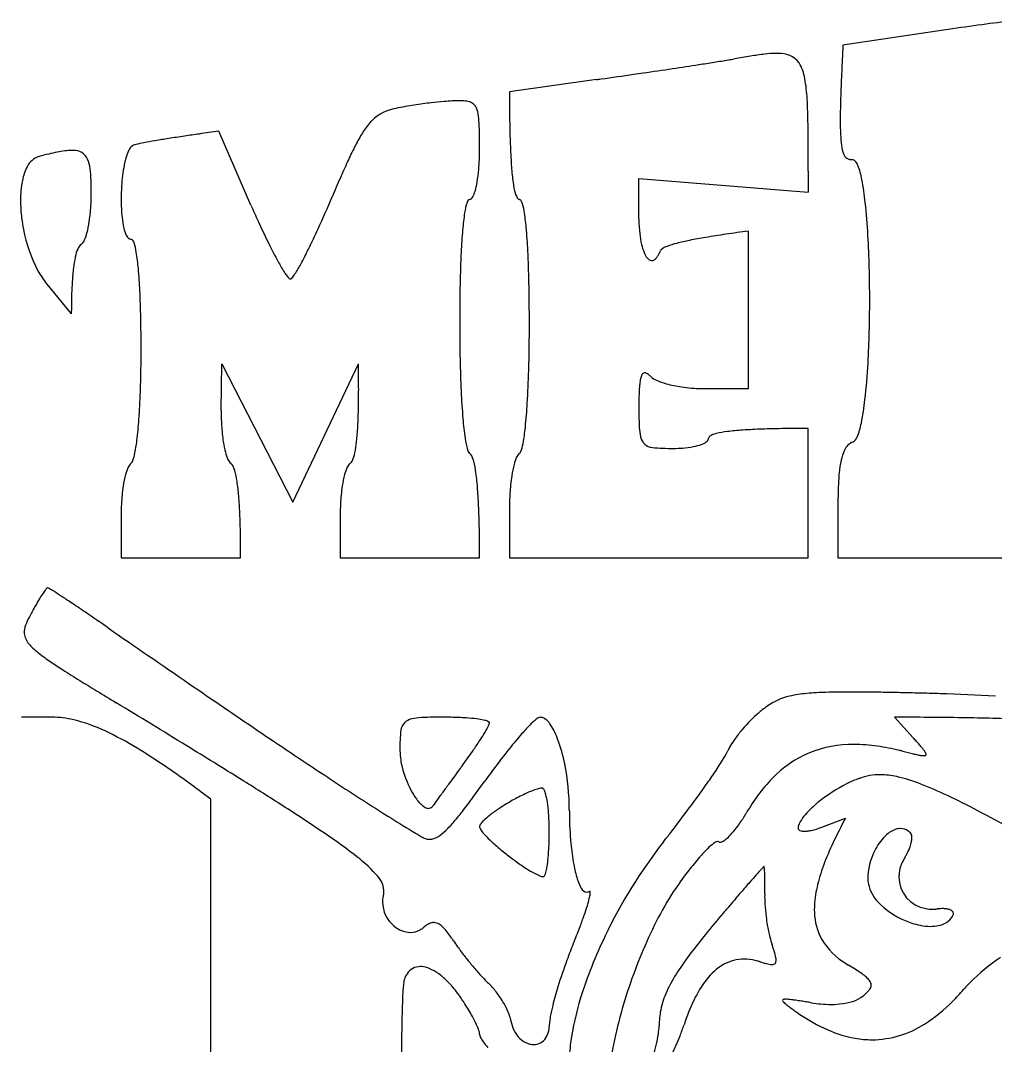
# Model space of a CAD drawing. Extents: x 22 to 127, y -150 to -3.
# Drawn here: x 22.4 to 71.4, y -55 to -3.5 of the extents above; entities that cross this region are included whole.
import ezdxf

# ---------------------------------------------------------------- set-up
doc = ezdxf.new("R2010")
doc.units = 0

msp = doc.modelspace()

# ---------------------------------------------------------------- linework, layer by layer
for p, q in [((69.25, -3.939), (63.75, -4.75)), ((51.375, -6.487), (47, -7.103)), ((41.292849, -7.933816), (41.292, -7.934)), ((34.017, -12.79), (32.399, -9.079)), ((62.002482, -10.07049), (62.002482, -10.070037)), ((62.001181, -11.080297), (62.001241, -11.046946)), ((53.5, -13.474), (53.5, -11.448)), ((53.5, -11.448), (62, -12.138)), ((22.442556, -12.557578), (22.442556, -12.557844)), ((38.095054, -12.374873), (38.095, -12.375)), ((59, -22), (59, -14.095)), ((23.765, -16.75), (24.995, -18.25)), ((32.525, -23.095), (32.549, -20.75)), ((32.549, -20.75), (36.112, -27.694)), ((36.112, -27.694), (39.414, -20.75)), ((56.85, -22), (59, -22)), ((62, -30.5), (62, -24)), ((63.5, -27.734), (63.5, -30.5)), ((27.5, -28.28), (27.5, -30.5)), ((38.5, -28.28), (38.5, -30.5)), ((47, -28.03), (47, -30.5)), ((27.5, -30.5), (33.5, -30.5)), ((38.5, -30.5), (45.5, -30.5)), ((47, -30.5), (62, -30.5)), ((63.5, -30.5), (73, -30.5)), ((24.025, -38.5), (22.5, -38.5)), ((67.284, -39.537), (66.345, -38.5)), ((31.981, -90.75), (32, -42.619)), ((62.689, -44.023), (63.878, -43.571)), ((42.584345, -44.499203), (42.584, -44.499))]:
    msp.add_line(p, q)
for centre, radius, start, end in [((79.49814, -67.795706), 64.663203, 96.265585, 97.59939), ((86.445704, -120.08787), 117.414873, 97.585298, 98.421401), ((282.001461, -16.151773), 218.54908, 177.009504, 177.249839), ((28.355987, 177.054327), 184.941108, 278.758553, 278.995544), ((44.618827, 74.588009), 81.192265, 278.966313, 279.486108), ((24.816455, 192.480476), 200.736246, 279.515196, 279.601753), ((72.154521, -86.408374), 82.141718, 99.14014, 99.710948), ((61.645392, -20.919675), 15.815195, 96.663932, 99.238586), ((60.463143, -10.635919), 5.463756, 90.55588, 96.864455), ((60.410929, -8.37444), 3.20202, 88.679865, 90.014207), ((60.592349, -6.350442), 1.182084, 36.484345, 95.225061), ((59.724129, -6.767129), 2.135616, 8.831623, 31.616553), ((-14.94025, 462.364418), 473.518357, 278.278256, 278.33614), ((-11.466113, 438.767356), 449.666927, 278.334061, 278.523965), ((7.302024, 313.752215), 323.25084, 278.518525, 278.757372), ((201.191755, -12.277327), 137.646548, 177.246784, 177.590914), ((1.590641, 346.84093), 356.818033, 278.020251, 278.056821), ((-8.834525, 420.212165), 430.926204, 278.061995, 278.281846), ((54.014776, -7.861661), 7.947967, 2.899443, 10.309536), ((154.109088, -10.292934), 90.522082, 177.593169, 177.973862), ((140.226333, -7.155517), 93.226348, 179.967723, 180.848386), ((121.915741, -9.169207), 58.309134, 177.958941, 178.641761), ((45.550508, -29.263766), 21.75424, 97.6507, 100.015428), ((45.82606, -31.145605), 23.656024, 96.696209, 97.70535), ((45.288303, -26.410479), 18.890502, 94.771629, 96.750958), ((44.622949, -18.403908), 10.856334, 92.628916, 94.787323), ((45.241218, -33.496168), 25.961175, 92.403572, 92.46423), ((44.741276, -21.27017), 13.724973, 91.698243, 92.458804), ((44.521732, -13.755111), 6.20671, 90.099844, 91.728392), ((44.532332, -10.140762), 2.59244, 84.419379, 90.473319), ((44.785463, -8.176996), 0.616388, 35.09414, 90.095284), ((35.14768, -8.994835), 26.848815, 0.556698, 3.277945), ((41.635731, -10.089633), 2.182866, 99.059944, 134.597803), ((44.054358, -20.792849), 13.152211, 100.014803, 102.120324), ((44.376031, -8.358884), 1.059502, 8.605807, 30.407421), ((41.632494, -8.866314), 3.84916, 2.803391, 9.963272), ((98.935011, -8.628728), 35.32205, 178.634628, 179.567471), ((43.29627, -11.468053), 4.340868, 140.312082, 149.093871), ((42.00238, -10.424324), 2.678744, 135.155609, 139.818006), ((32.382084, -9.401566), 13.114935, 0.54028, 3.162433), ((105.91225, -7.664694), 58.908487, 180.847368, 181.860758), ((-34.454773, -9.9257), 96.457363, 359.914264, 0.707907), ((78.704368, -8.58121), 15.091079, 179.821783, 182.492507), ((88.811887, -8.536743), 25.198524, 179.60286, 179.994378), ((52.433052, -155.958476), 148.238475, 98.150191, 98.437271), ((61.672845, -220.483781), 213.421975, 97.883781, 98.149874), ((47.686663, -14.145602), 9.483241, 148.83823, 153.180868), ((69.41415, -9.008964), 5.791094, 182.261694, 187.787752), ((28.280281, -10.154039), 0.407763, 112.383945, 152.778913), ((28.816177, -12.074631), 2.399341, 103.927903, 106.742424), ((30.119185, -17.460098), 7.940169, 100.712343, 103.699972), ((33.295378, -33.801732), 24.58754, 99.58859, 100.906421), ((38.125032, -62.126699), 53.321291, 98.895328, 99.635894), ((44.737865, -104.207863), 95.918867, 98.426092, 98.911034), ((-8.444668, -9.905174), 53.944751, 359.899284, 0.666257), ((80.543673, -8.522874), 33.525439, 181.802663, 183.65204), ((29.366576, -33.12953), 23.559155, 103.515181, 104.733325), ((26.495147, -21.153771), 11.243969, 101.344981, 103.550123), ((25.399741, -15.65592), 5.638064, 97.509559, 101.421322), ((25.032909, -12.808271), 2.76691, 90.468032, 97.685123), ((25.011452, -11.80395), 1.762497, 87.50861, 90.037235), ((25.134283, -10.77703), 0.735365, 23.22331, 93.603264), ((29.345221, -10.800137), 1.652614, 149.746989, 163.459342), ((57.274951, -19.035248), 20.246291, 153.074202, 155.397028), ((33.974076, -10.017209), 11.525937, 355.157677, 0.085545), ((-272.476797, -10.034247), 334.47928, 359.911927, 359.993792), ((65.37556, -9.589831), 1.711276, 186.84134, 201.307872), ((64.180928, -10.082208), 0.42011, 197.948909, 276.021776), ((23.666267, -11.285614), 0.984678, 107.205471, 154.652436), ((24.147339, -11.189672), 1.80508, 7.261045, 22.907176), ((32.009029, -11.633815), 4.44372, 162.933216, 170.612047), ((77.250643, -28.231175), 42.237025, 155.336485, 156.535325), ((62.567387, -9.693744), 15.511095, 183.565391, 186.608815), ((-1318.356549, -8.45089), 1380.360231, 359.892243, 359.912937), ((64.11938, -10.870416), 0.38518, 11.539669, 74.085114), ((61.008293, -12.167888), 3.74951, 10.18586, 21.505344), ((24.983667, -12.020047), 2.491663, 152.358354, 169.237964), ((20.502947, -11.726284), 5.488537, 1.906006, 8.009487), ((36.473041, -12.386274), 8.970694, 170.521243, 177.365447), ((37.769489, -10.346939), 7.716241, 350.378639, 355.218324), ((1003.591137, -12.82845), 941.591578, 179.893625, 179.924939), ((27.42111, -12.514913), 4.978737, 168.881013, 180.490999), ((9.645818, -12.161138), 16.354288, 359.79378, 2.163525), ((121.781148, -47.595642), 90.795732, 156.515245, 157.175349), ((41.548017, -10.999935), 3.881743, 343.750355, 350.559922), ((52.589144, -10.882829), 5.462403, 186.264894, 192.638683), ((495.461183, -12.158732), 433.461184, 179.925473, 179.99726), ((51.39682, -14.075074), 13.547931, 5.996884, 10.9362), ((15.933162, -12.219398), 10.066838, 357.238409, 359.996575), ((38.113777, -12.505636), 10.615248, 177.993299, 179.99142), ((38.207063, -12.507895), 10.708555, 177.141862, 177.998699), ((44.032633, -11.743329), 1.288497, 330.50214, 344.570521), ((48.302763, -11.884914), 1.061377, 190.482412, 210.77439), ((29.729971, -12.539536), 7.287439, 180.143939, 187.183832), ((17.107471, -12.296256), 8.890213, 351.473071, 357.368529), ((35.971381, -12.536304), 8.472913, 179.781869, 185.918407), ((78.976077, 6.820042), 49.049693, 203.565644, 204.594536), ((-14.445451, 9.757679), 57.01188, 335.398349, 337.156728), ((47.456456, -13.542949), 2.73338, 161.082549, 172.249067), ((45.065092, -12.685374), 0.19647, 109.348205, 171.629037), ((44.965637, -12.298409), 0.204499, 279.673693, 337.164259), ((47.513206, -12.361249), 0.139378, 208.604036, 264.562929), ((47.461656, -12.647547), 0.152448, 13.920044, 75.432347), ((45.730374, -13.367833), 2.025976, 8.238759, 21.939487), ((33.444661, -16.05418), 31.60875, 3.15367, 6.16498), ((56.650577, -15.007244), 12.042834, 171.245467, 175.338832), ((37.61383, -14.791698), 10.265741, 4.967461, 9.612339), ((30.579569, -12.446073), 8.142066, 187.088726, 191.038197), ((20.739292, -12.852521), 5.216071, 345.140353, 351.600611), ((31.792421, -12.976976), 4.270795, 185.818843, 193.067934), ((71.024715, 3.146214), 40.290698, 204.550149, 206.437029), ((61.0878, -13.474113), 7.5878, 179.999144, 180.379453), ((60.099642, -13.496791), 6.599533, 180.239392, 186.303649), ((29.663109, -12.688337), 7.196446, 190.542071, 208.173378), ((23.773005, -13.674068), 2.073188, 334.759675, 345.584458), ((29.210999, -13.591126), 1.617428, 192.551793, 205.608951), ((28.119525, -14.136758), 0.397854, 202.688905, 240.772927), ((1.132907, 2.612331), 39.873005, 333.794812, 335.414648), ((74.539781, -16.564833), 29.999609, 175.150312, 177.303557), ((20.01754, -16.430435), 27.938051, 2.769083, 5.190835), ((58.034925, -13.731352), 4.52155, 186.222023, 193.214755), ((64.450971, -59.566638), 45.79129, 98.265192, 99.548521), ((68.594125, -87.897222), 74.423217, 97.406787, 98.286331), ((8.045053, -17.459876), 57.047226, 359.920326, 3.159927), ((25.81278, -15.174152), 0.527042, 126.453705, 159.695077), ((25.592452, -14.899665), 0.175918, 121.704678, 121.848038), ((25.216413, -14.377673), 0.468027, 307.295047, 337.323683), ((28.000145, -14.31717), 0.18283, 245.822324, 269.954585), ((27.919096, -14.714257), 0.229023, 7.067678, 69.313265), ((25.498938, -15.57447), 2.792523, 8.586964, 18.550032), ((56.076512, -4.305596), 23.588072, 206.394808, 208.614476), ((56.111787, -14.192502), 2.543934, 193.005151, 202.637759), ((55.204691, -15.730685), 0.92074, 108.485291, 128.628673), ((56.48338, -19.04939), 4.476518, 104.033218, 110.539779), ((58.449211, -26.607736), 12.286196, 101.270607, 104.380084), ((61.067343, -39.533003), 25.473929, 99.518124, 101.363921), ((30.725193, -16.591436), 5.660464, 167.777447, 173.291495), ((27.27529, -15.822703), 2.126116, 156.979384, 168.341506), ((17.578186, -16.902728), 10.823598, 4.963823, 9.278951), ((17.929103, -5.680913), 21.140972, 331.554756, 333.859497), ((101.899361, -17.88996), 57.391248, 177.267075, 178.841966), ((-8.03579, -17.844363), 56.026961, 1.195006, 2.827372), ((54.772585, -14.763215), 1.088297, 202.04391, 218.461622), ((53.919348, -15.043067), 0.609985, 311.504367, 325.263029), ((53.490667, -14.737834), 1.136209, 324.931887, 333.162125), ((52.803229, -14.385609), 1.908624, 333.04414, 338.826207), ((54.747433, -15.147153), 0.179567, 130.884399, 156.308126), ((36.873586, -17.346042), 11.854954, 173.140728, 176.50684), ((43.978205, -10.931704), 9.794121, 208.481304, 212.057763), ((30.06967, -12.293493), 7.316476, 327.314041, 331.801299), ((54.17667, -15.261816), 0.312182, 214.831828, 265.29217), ((54.151041, -15.365778), 0.207167, 270.001951, 274.519586), ((54.146902, -15.339585), 0.233614, 275.025362, 297.826248), ((54.094445, -15.237763), 0.34815, 297.638861, 311.157075), ((27.242438, -13.933857), 4.474733, 208.748859, 219.001683), ((1.915934, -18.343925), 26.551933, 2.695562, 5.137724), ((37.654774, -14.927665), 2.314175, 211.307117, 220.293792), ((36.046316, -16.317517), 0.189561, 214.270101, 254.2936), ((35.269727, -15.673383), 1.115223, 313.931394, 329.187202), ((46.147125, -17.941904), 21.147589, 176.426306, 178.522321), ((35.983865, -16.415219), 0.085509, 277.482557, 314.187414), ((137.976336, -18.656674), 93.476357, 178.819019, 180.038815), ((-44.888162, -18.652776), 92.888186, 359.958535, 1.219476), ((58.388977, -18.275858), 33.393987, 178.491169, 179.955633), ((-19.682387, -19.41621), 48.176817, 1.180235, 2.761387), ((7.727841, -17.617888), 57.364362, 356.902123, 0.022039), ((1.487223, -17.539428), 63.605001, 359.9492, 0.000202), ((-43.328531, -19.930472), 71.828542, 359.96847, 1.201853), ((129.279407, -18.749552), 84.779412, 179.980028, 181.206123), ((-33.417678, -18.776249), 81.417697, 358.369806, 0.039584), ((-31.791256, -20.01359), 60.291272, 357.960216, 0.041424), ((107.17207, -19.236344), 62.66673, 181.186611, 182.64862), ((-40.942224, -22.237425), 80.36999, 0.696548, 1.060446), ((-5.072146, -19.599594), 53.060218, 356.62092, 358.38776), ((33.441115, -19.038089), 31.611926, 353.606939, 356.953841), ((-29.74443, -22.099831), 69.17135, 0.364121, 0.695343), ((55.914215, -22.005252), 2.384729, 167.821206, 174.21956), ((54.338274, -21.654028), 0.770238, 153.873257, 168.628655), ((53.80337, -21.373367), 0.167207, 94.700735, 159.513608), ((53.791709, -21.351554), 0.144846, 89.999151, 90.807907), ((53.783557, -21.427815), 0.221257, 61.377688, 87.887901), ((53.624517, -21.74207), 0.573399, 50.887168, 62.470273), ((53.192085, -22.287821), 1.26968, 45.312268, 51.282514), ((52.763227, -22.736541), 1.890319, 44.995024, 45.635446), ((54.777567, -20.655852), 1.006406, 227.681299, 246.919298), ((55.678188, -18.6921), 3.166578, 245.857392, 255.225652), ((-6.096693, -22.067966), 45.523442, 358.89137, 0.038293), ((-20.609114, -22.042158), 60.035852, 0.004406, 0.364486), ((65.609563, -22.689353), 12.107811, 177.219021, 179.030651), ((59.326581, -22.374138), 5.816944, 173.989778, 177.317567), ((56.554768, -15.481848), 6.494296, 254.970307, 261.956082), ((56.866457, -13.491285), 8.508943, 261.753545, 268.543896), ((56.850893, -14.011414), 7.988587, 268.560694, 269.993598), ((-12.034581, -20.727242), 40.521716, 355.998716, 357.974344), ((81.2483, -20.472958), 36.713528, 182.59035, 184.751928), ((76.009531, -22.88103), 22.509539, 178.990668, 180.048286), ((52.174179, -21.174319), 12.757543, 348.441785, 353.773318), ((43.59144, -23.214908), 11.067089, 179.379208, 180.000306), ((12.08925, -22.445667), 27.333607, 356.946918, 358.945383), ((20.714755, -21.155162), 27.226481, 354.121334, 356.690227), ((108.092461, -22.963785), 54.592499, 179.933056, 180.410635), ((6.992866, -22.08596), 21.445856, 353.257894, 356.072703), ((43.532569, -23.216532), 11.008219, 179.991856, 183.290372), ((59.829946, -22.293611), 15.218022, 184.601099, 188.310128), ((64.177958, -23.334623), 10.676613, 180.109581, 183.350951), ((41.546709, -23.351722), 9.017898, 183.157036, 188.473587), ((25.58503, -23.183581), 13.817692, 353.881145, 357.021834), ((38.278556, -23.006212), 9.565553, 349.444069, 354.375265), ((56.019042, -23.840755), 2.502223, 182.701478, 193.535814), ((58.496642, -28.814523), 4.687604, 96.744974, 103.704021), ((59.601745, -37.397882), 13.34165, 93.848303, 97.128628), ((60.685321, -52.810707), 28.792485, 91.945885, 93.941235), ((61.47984, -74.569505), 50.565743, 90.91471, 92.008465), ((61.951361, -104.007307), 80.007321, 89.965168, 90.915795), ((61.425686, -23.120583), 3.304108, 336.533596, 349.363184), ((20.662522, -23.740703), 7.676559, 348.101958, 353.545059), ((37.717499, -23.929754), 5.145318, 188.390348, 194.256022), ((33.620892, -24.067564), 5.73343, 348.348372, 354.104927), ((48.390913, -24.012419), 3.650983, 187.565232, 196.772741), ((54.221506, -24.305595), 0.646573, 190.769077, 266.13782), ((56.310872, -23.855994), 1.002429, 289.100304, 305.013398), ((56.767242, -24.475324), 0.234062, 300.49874, 353.94827), ((57.137274, -24.509714), 0.137617, 123.020215, 175.952444), ((57.564829, -25.150776), 0.90817, 101.348699, 123.598008), ((64.556459, -25.416061), 0.796387, 112.632085, 156.193087), ((64.024161, -24.280882), 0.459454, 299.441783, 340.226559), ((34.724094, -24.709495), 2.052164, 193.737067, 204.5305), ((45.245273, -24.988556), 0.358485, 192.477004, 226.827914), ((47.397212, -25.108759), 0.174684, 306.045198, 333.908871), ((46.092764, -24.514355), 1.608116, 335.329387, 351.26482), ((54.72261, -21.61003), 3.384778, 260.740112, 269.285514), ((55.15565, -5.111031), 19.889193, 268.630799, 270.271798), ((55.253348, -19.077583), 5.922418, 269.967606, 274.195528), ((55.360698, -20.349206), 4.64637, 274.022525, 281.02729), ((55.764194, -22.371161), 2.584586, 280.821275, 289.781117), ((65.783543, -26.037908), 2.17132, 154.250186, 168.380077), ((27.909962, -25.620234), 0.157943, 304.754859, 329.255244), ((26.916865, -25.106315), 1.275894, 332.220205, 350.204525), ((33.272881, -25.394838), 0.447888, 201.846535, 232.463936), ((38.798264, -25.470654), 0.344575, 305.835832, 336.677169), ((37.620988, -24.921357), 1.643573, 335.341308, 349.336301), ((44.874419, -25.444365), 0.231405, 38.180339, 57.133219), ((44.252559, -25.856568), 0.976896, 12.234323, 34.636985), ((40.642574, -26.830065), 4.714875, 7.28792, 14.50001), ((49.309988, -26.320551), 2.141468, 155.741038, 166.106726), ((47.775998, -25.604571), 0.449328, 127.89713, 158.611272), ((68.902153, -26.730198), 5.365687, 167.846636, 174.724177), ((29.726995, -26.825932), 2.073188, 154.759675, 165.584458), ((28.283587, -26.122327), 0.468027, 127.295047, 157.323683), ((32.871996, -25.951252), 0.238511, 41.503846, 57.542066), ((32.371298, -26.317261), 0.857974, 13.708066, 37.648434), ((29.395833, -27.205482), 3.962315, 8.023728, 15.990623), ((40.726995, -26.825932), 2.073188, 154.759675, 165.584458), ((39.283587, -26.122327), 0.468027, 127.295047, 157.323683), ((32.237654, -27.989605), 13.199255, 4.099745, 7.652389), ((52.666295, -27.195563), 5.609857, 165.662269, 171.638661), ((75.20548, -27.352317), 11.699582, 174.528823, 178.313114), ((32.760708, -27.647479), 5.216071, 165.140353, 171.600611), ((22.505755, -28.25507), 10.931722, 4.542887, 8.430315), ((43.760708, -27.647479), 5.216071, 165.140353, 171.600611), ((57.09453, -27.868272), 10.088868, 171.51585, 176.561208), ((36.392529, -28.203744), 8.890213, 171.473071, 177.368529), ((47.392529, -28.203744), 8.890213, 171.473071, 177.368529), ((17.862913, -29.08052), 27.615272, 2.249575, 4.225124), ((59.321974, -28.029043), 12.321974, 176.436244, 180.004449), ((85.488469, -27.70301), 21.988491, 178.188469, 180.080752), ((10.88019, -29.23162), 22.598173, 2.497235, 4.676443), ((37.566838, -28.280602), 10.066838, 177.238409, 179.996575), ((-6.433227, -30.01029), 39.929082, 0.998264, 2.531048), ((48.566838, -28.280602), 10.066838, 177.238409, 179.996575), ((-3.626515, -29.951639), 49.122338, 0.897683, 2.280993), ((-30.660403, -30.459646), 64.160415, 359.963964, 1.022554), ((-33.772427, -30.454794), 79.27244, 359.967326, 0.919945), ((30.873353, -37.087342), 8.744642, 146.918237, 149.132429), ((26.630096, -34.313121), 3.674991, 143.517761, 147.048886), ((24.388264, -32.641621), 0.878705, 135.490706, 144.236356), ((23.820509, -32.073775), 0.076061, 104.084021, 140.727152), ((23.719295, -32.27623), 0.288345, 56.765315, 73.33186), ((21.01422, -37.03633), 5.762829, 57.502949, 60.209951), ((9.893405, -54.710038), 26.644151, 56.740397, 57.75197), ((35.964022, -40.142032), 14.681474, 149.092568, 151.053641), ((-9.742438, -84.755636), 62.537087, 56.289933, 56.794113), ((-35.509098, -123.384678), 108.971165, 55.82485, 56.292346), ((30.856293, -37.557085), 8.959231, 151.309828, 154.289155), ((38.26649, -41.431297), 17.3203, 151.007898, 151.83537), ((-61.819498, -162.158665), 155.829026, 55.321811, 55.829655), ((24.335145, -34.444011), 1.733335, 153.489086, 167.799709), ((23.480889, -34.239047), 0.855287, 169.126609, 179.773903), ((23.355635, -34.236421), 0.730026, 179.941143, 189.53973), ((23.649648, -34.139907), 1.03701, 192.107134, 224.566541), ((735.089311, 989.894575), 1244.988707, 235.327943, 235.555723), ((25.527938, -32.469019), 3.549992, 222.505614, 232.303161), ((29.813358, -27.06134), 10.449659, 231.841684, 235.978028), ((38.387784, -14.52692), 25.63613, 235.768973, 237.385636), ((57.161254, 14.779149), 60.439703, 237.368785, 238.314083), ((109.784057, 99.827265), 160.451389, 238.276133, 238.631261), ((426.930928, 540.495606), 700.084112, 235.551546, 235.891697), ((354.054366, 500.30607), 629.547599, 238.622183, 238.727438), ((61.733759, -40.426755), 3.058848, 102.691795, 125.795684), ((62.465761, -43.602179), 6.31753, 94.847773, 102.841033), ((63.330825, -52.837765), 15.593397, 91.592749, 95.147169), ((64.008888, -74.899397), 37.665407, 89.874894, 91.69101), ((64.087961, -101.3531), 64.11902, 89.787961, 89.997167), ((63.97053, -125.480594), 88.246789, 89.274917, 89.769691), ((63.225819, -184.937395), 147.708253, 88.93226, 89.277927), ((61.450998, -282.022119), 244.809194, 88.764131, 88.940361), ((57.52648, -463.475675), 426.305186, 88.626356, 88.762792), ((65.217522, -142.585538), 105.322893, 88.145586, 88.624373), ((64.109091, -174.867499), 137.62383, 86.958566, 88.119271), ((-476.356193, -867.118786), 970.275028, 58.487428, 58.732492), ((63.283478, -42.666114), 5.781875, 125.272413, 128.337801), ((23.999436, -43.329883), 4.829951, 76.670377, 89.696745), ((42.576413, -40.467058), 1.940838, 93.779307, 107.717089), ((43.102142, -46.479797), 7.976186, 90.553388, 94.700719), ((43.626675, -82.019368), 43.519543, 89.837636, 90.792023), ((43.750975, -56.117994), 17.617994, 89.008887, 90.003171), ((43.813907, -53.515607), 15.014919, 86.124124, 89.077222), ((44.21464, -47.72252), 9.207997, 82.916148, 86.175348), ((44.850217, -42.699986), 4.145437, 78.137431, 83.072846), ((48.622157, -38.895491), 0.404345, 102.012888, 133.598875), ((48.536306, -38.87612), 0.376124, 71.242712, 89.741988), ((48.296146, -39.340406), 0.896386, 30.368271, 66.243744), ((64.773259, -44.289425), 7.985214, 132.182846, 140.404208), ((63.671896, -43.109224), 6.371158, 131.107834, 131.970496), ((63.101963, -42.448675), 5.498735, 128.259678, 131.158552), ((66.436898, -249.183261), 210.683281, 89.10148, 90.024992), ((67.463549, -185.52687), 147.01862, 87.909226, 89.112509), ((23.183838, -46.575152), 8.175957, 64.613444, 76.352078), ((42.196782, -39.245113), 0.661401, 108.603637, 179.995462), ((45.474032, -39.80037), 1.1796, 68.088358, 78.838502), ((41.865141, -36.874449), 4.572178, 328.763971, 332.840996), ((45.891063, -38.818051), 0.114438, 17.835994, 78.319561), ((45.271267, -38.599873), 0.754265, 331.353351, 344.344244), ((45.896927, -38.780983), 0.103093, 347.431816, 358.878975), ((56.044236, -46.731403), 11.213218, 135.686585, 139.198117), ((50.505442, -41.286845), 3.446676, 128.851706, 136.126011), ((46.1397, -40.794787), 3.496105, 19.52828, 33.067246), ((19.630991, -54.271014), 16.652103, 58.62166, 64.921823), ((240.020029, 264.308382), 366.594919, 235.873542, 236.50737), ((45.824052, -39.778932), 4.321772, 172.904098, 179.944481), ((34.67478, -32.566861), 12.954056, 326.729348, 328.965285), ((65.293582, -54.7716), 23.468597, 139.094913, 141.503809), ((63.746152, -43.463899), 6.667628, 140.245, 145.227423), ((9.736854, -91.616247), 77.613929, 41.961798, 42.144592), ((11.80056, -67.258984), 31.81785, 55.018802, 58.761135), ((-192.679616, -404.522008), 427.62581, 58.062923, 58.493968), ((67.416937, -40.124621), 25.917017, 179.226489, 180.142325), ((26.041603, -26.938719), 23.259744, 325.328362, 326.804451), ((41.804642, -42.405698), 8.120572, 11.118638, 20.01623), ((60.072214, -41.124417), 2.307438, 150.986133, 156.138625), ((61.609064, -41.986087), 4.069353, 145.158187, 150.871694), ((64.165739, -45.345553), 5.476943, 88.468835, 136.570481), ((64.282383, -48.424355), 8.553841, 81.970005, 89.801039), ((63.868033, -51.443743), 11.601511, 76.477962, 82.026776), ((52.470254, -53.198005), 20.149987, 41.368154, 41.977704), ((62.053748, -44.771083), 7.388477, 39.784315, 41.441494), ((65.557458, -41.857351), 2.831527, 36.797484, 39.8438), ((44.512523, -40.173251), 3.012564, 180.299539, 188.953353), ((45.543473, -40.022074), 4.054495, 188.796325, 194.064226), ((19.909683, -22.708299), 30.709364, 323.655185, 325.345294), ((75.160716, -62.648223), 36.094016, 141.467753, 143.783794), ((44.054376, -32.235678), 16.037668, 325.936534, 328.684396), ((54.632933, -38.63057), 3.676633, 328.139627, 334.886161), ((63.384318, -53.592655), 13.803995, 75.909321, 76.611409), ((88.779051, 47.319568), 90.254498, 255.86943, 256.057011), ((72.385075, -18.745849), 22.185404, 256.036515, 256.69635), ((69.184918, -32.307131), 8.251658, 256.652388, 258.147292), ((68.164844, -37.188792), 3.264564, 258.070922, 260.962155), ((67.843237, -39.246441), 1.181954, 260.68995, 266.944534), ((67.804606, -39.85625), 0.570985, 267.553789, 269.939434), ((67.809289, -40.138275), 0.289008, 268.951931, 281.70661), ((67.079742, -40.7296), 0.937078, 29.069536, 37.334038), ((67.854514, -40.339349), 0.083013, 279.299822, 316.619078), ((67.731853, -40.376318), 0.195629, 4.743068, 31.431546), ((67.872085, -40.362154), 0.054764, 321.338463, 2.105618), ((46.57484, -39.751534), 5.120704, 194.196227, 208.001252), ((466.978805, -351.541209), 524.269798, 143.698942, 143.794296), ((489.468548, -368.048301), 552.167334, 143.66781, 143.700105), ((37.977594, -43.202323), 12.029488, 0.211107, 11.326589), ((-2.678103, -88.057552), 57.159714, 52.649605, 55.079973), ((-76.864805, -218.751856), 208.711171, 57.431054, 58.066702), ((139.487261, 112.344575), 184.3867, 236.501727, 237.390104), ((78.524348, -65.148781), 40.285197, 143.741005, 144.484191), ((27.651066, -21.262756), 35.772645, 324.802412, 326.092713), ((66.60234, -47.710109), 8.872095, 136.298473, 150.088982), ((66.438953, -46.786101), 5.538362, 110.426878, 115.338692), ((66.015746, -45.67361), 4.34813, 109.228161, 110.317211), ((65.62713, -44.447792), 3.062933, 90.107361, 109.915851), ((65.586501, -45.329188), 3.944477, 77.322968, 89.493207), ((64.627093, -49.511828), 8.235722, 68.401521, 77.19692), ((45.395583, -40.389723), 3.779882, 207.852249, 215.833646), ((336.774006, -256.238465), 362.913353, 143.792682, 143.885774), ((-7.786736, -3.612851), 65.716103, 323.736478, 324.530394), ((49.931749, -46.837624), 4.977259, 109.640617, 114.566542), ((49.034875, -44.300528), 2.28633, 102.13333, 109.842961), ((48.795329, -43.243746), 1.202866, 98.140615, 101.558279), ((48.633848, -42.115648), 0.06327, 90.019101, 98.039339), ((48.602255, -42.196515), 0.147554, 18.292484, 77.645023), ((47.738263, -42.648729), 1.121038, 13.651511, 26.404172), ((9.048836, -8.138096), 58.538841, 323.406148, 324.79969), ((67.51275, -48.941971), 7.947224, 116.498281, 129.211084), ((66.835293, -47.650705), 6.489418, 115.234388, 116.231968), ((60.46495, -60.318077), 19.815602, 64.470634, 68.713437), ((44.429233, -41.06993), 2.598266, 216.148467, 219.042606), ((43.78486, -41.606377), 1.759922, 218.69238, 227.387303), ((83.252537, -71.658498), 49.316441, 143.993897, 144.283758), ((185.052719, -145.559529), 175.112459, 143.881586, 144.014463), ((19.226363, -23.454516), 32.198968, 322.289223, 323.772399), ((52.565139, -52.28459), 11.030207, 118.987776, 123.375594), ((51.59295, -50.480261), 8.980805, 114.543593, 119.14104), ((45.313549, -43.286912), 3.628189, 8.265994, 14.407706), ((50.25768, -81.915143), 43.7032, 62.370681, 64.597919), ((-15.488953, -122.862877), 94.861854, 56.04222, 57.494931), ((85.853713, 28.278472), 84.668934, 237.304925, 239.266477), ((43.191129, -42.259377), 0.877384, 227.050894, 240.922963), ((42.951594, -42.702544), 0.373709, 239.998838, 267.99176), ((42.938415, -42.837507), 0.238517, 270.020123, 316.756951), ((42.84382, -42.736051), 0.377041, 315.373978, 326.162955), ((47.579687, -46.024556), 5.388661, 144.154804, 145.158892), ((33.06095, -34.18247), 14.692299, 319.413263, 322.385517), ((50.401411, -49.074488), 7.158772, 123.90437, 128.171124), ((51.739649, -51.012585), 9.513861, 123.438286, 124.082697), ((41.3321, -43.889704), 7.654976, 4.245594, 8.446534), ((70.971584, -43.092051), 20.964688, 180.180237, 180.791533), ((-2.411805, 0.322136), 72.783859, 322.198469, 323.437297), ((65.688747, -46.785953), 5.122467, 130.550973, 137.153821), ((66.737425, -47.968464), 6.702802, 129.336674, 130.790623), ((28.659458, -123.347868), 90.4274, 61.148401, 62.420803), ((39.574339, -39.787908), 6.09903, 313.838015, 319.594504), ((46.563379, -44.578111), 1.239916, 133.439531, 144.2362), ((48.109161, -46.170547), 3.459155, 128.048168, 133.894234), ((37.087173, -44.218701), 11.912619, 0.443746, 4.312135), ((68.349048, -43.159901), 18.341492, 180.692775, 185.230471), ((52.749348, -39.73556), 7.10997, 323.536518, 326.055795), ((51.985217, -39.218792), 8.032434, 326.041375, 328.222508), ((51.609025, -38.983764), 8.476006, 328.211106, 329.497347), ((62.569405, -44.26743), 1.100878, 145.581429, 162.405134), ((63.913469, -45.152419), 2.710025, 136.951509, 146.208451), ((83.19297, -54.200733), 22.046752, 151.174406, 154.747669), ((19.20557, -71.558585), 32.928026, 52.627314, 56.25051), ((42.235854, -42.593474), 2.232072, 301.325433, 314.439801), ((45.656499, -43.990294), 0.156522, 180.990523, 196.4113), ((45.766187, -44.020712), 0.267625, 141.318277, 174.056395), ((46.051557, -43.848169), 0.576171, 198.870096, 217.350592), ((47.459025, -42.844874), 2.304399, 215.949632, 223.1969), ((33.311074, -44.264906), 15.688933, 356.863144, 0.054436), ((35.532641, -44.249802), 13.467359, 359.999156, 0.524835), ((54.188499, -40.814825), 5.311149, 318.669653, 323.67333), ((61.631223, -44.062371), 0.13125, 181.147817, 251.177454), ((61.977094, -44.071594), 0.477139, 163.321145, 179.208201), ((61.744962, -43.823287), 0.395424, 246.750973, 263.210197), ((61.804007, -43.412543), 0.81033, 262.498209, 270.339112), ((61.799359, -42.787493), 1.435397, 270.37696, 277.605695), ((61.681741, -41.876277), 2.354167, 277.507832, 283.159755), ((61.457822, -40.904841), 3.351073, 283.106326, 288.066286), ((61.247681, -40.242356), 4.046069, 287.986034, 290.868665), ((66.923375, -45.525744), 1.495314, 112.973251, 136.082302), ((66.660714, -44.946634), 0.859763, 94.969165, 111.920135), ((66.642581, -44.802977), 0.715098, 90.020251, 94.518785), ((66.64344, -44.7472), 0.659321, 53.791566, 90.096641), ((66.54782, -44.889266), 0.830463, 44.809057, 54.258543), ((43.112271, -43.620178), 1.025373, 239.011736, 249.820083), ((42.992184, -43.949779), 0.67458, 249.736284, 269.672714), ((42.965103, -43.815752), 0.80893, 271.645421, 302.211904), ((50.104121, -40.395777), 5.909169, 222.95273, 227.287754), ((53.903402, -36.300637), 11.495276, 227.218998, 230.776482), ((75.019472, -60.594529), 25.737672, 142.003288, 154.412472), ((-0.595631, -1.091278), 70.482509, 321.725746, 322.201402), ((57.539848, -45.189982), 0.45384, 100.592794, 129.375516), ((57.463817, -44.869132), 0.125475, 90.034302, 93.379654), ((57.466147, -44.826294), 0.082671, 59.584597, 91.667099), ((57.57068, -44.650051), 0.122242, 239.152607, 271.315175), ((57.548162, -44.429361), 0.343833, 274.223734, 303.226652), ((57.097171, -43.65904), 1.23615, 301.147802, 312.352998), ((55.958729, -42.382131), 2.946821, 311.984919, 318.822348), ((67.788404, -46.390084), 2.718048, 135.605662, 153.898612), ((65.360106, -44.378982), 1.865049, 340.498264, 348.592844), ((66.97271, -44.459911), 0.226494, 15.772303, 43.501177), ((66.144816, -44.533332), 1.06532, 348.383139, 359.321126), ((66.75776, -44.527036), 0.451639, 2.782137, 16.555169), ((66.532852, -44.545326), 0.67721, 359.946854, 3.404108), ((56.028268, -33.742369), 14.820809, 230.666739, 233.213157), ((38.321648, -44.544787), 10.670553, 353.899011, 356.891481), ((62.004099, -43.757292), 11.968515, 185.151559, 190.254989), ((62.112038, -50.347162), 7.362268, 134.531006, 139.141178), ((58.792742, -46.943928), 2.608474, 126.206273, 134.980026), ((76.046279, -50.845311), 14.15158, 154.690793, 159.749733), ((68.265056, -46.660254), 3.265119, 153.321125, 179.644586), ((64.615279, -44.119583), 2.653746, 332.847407, 340.587473), ((34.399666, -51.853597), 8.046427, 42.956021, 53.438671), ((55.565742, -34.362096), 14.04751, 233.210322, 234.149798), ((53.755539, -36.905555), 10.925752, 234.032535, 237.43326), ((43.449398, -45.105021), 5.512317, 349.694624, 354.024548), ((67.223064, -54.804088), 14.143594, 139.030752, 142.451872), ((68.530799, -46.610046), 1.984808, 147.923095, 157.683416), ((64.298386, -43.963011), 3.0072, 328.013111, 331.2736), ((64.345512, -43.988899), 2.953431, 331.274598, 332.979888), ((50.942676, -41.324773), 5.687283, 237.350636, 241.759336), ((47.043107, -45.774276), 1.85692, 341.592559, 350.17485), ((56.073212, -44.850589), 5.937767, 190.062382, 197.345295), ((72.11535, -58.58839), 20.32867, 142.398722, 145.694353), ((73.52699, -58.97061), 18.906485, 137.357611, 138.354759), ((62.935004, -49.20482), 4.499524, 135.440977, 137.465208), ((59.904374, -46.194299), 0.228565, 121.779428, 140.123435), ((59.783829, -46.004832), 0.004835, 47.614799, 87.96726), ((59.717351, -46.046977), 0.083386, 3.926224, 33.246952), ((58.7785, -46.21036), 1.035935, 4.059672, 9.394285), ((56.095417, -46.427329), 3.72774, 2.273019, 4.466587), ((51.466222, -46.621533), 8.361002, 0.989744, 2.344643), ((70.948796, -48.980026), 8.72357, 159.65544, 167.078947), ((68.286914, -46.52078), 1.724669, 162.394475, 176.617976), ((68.399146, -46.55347), 1.841534, 157.756425, 162.481169), ((39.398694, -47.326202), 1.305938, 5.458426, 47.040818), ((49.30898, -44.390431), 2.21354, 241.465232, 249.203017), ((48.733676, -45.941269), 0.559628, 247.890594, 266.755192), ((48.700785, -46.452156), 0.047859, 271.454451, 307.116449), ((48.536069, -46.291096), 0.277794, 314.179257, 345.502182), ((52.344839, -46.042875), 2.023658, 196.59416, 210.956302), ((133.387887, -111.728495), 98.699092, 138.844752, 139.243939), ((97.648779, -80.475554), 51.222468, 138.309175, 138.857377), ((38.23147, -46.730596), 21.596826, 359.136536, 359.763476), ((45.170399, -46.736076), 14.657865, 359.963314, 1.012319), ((41.027128, -46.744896), 18.801133, 359.771886, 359.998279), ((66.229186, -46.639716), 1.229186, 180.013227, 184.944939), ((66.732143, -46.527002), 1.741352, 187.213899, 222.092641), ((68.220394, -46.514469), 1.657894, 176.700056, 179.99735), ((68.179856, -46.514647), 1.617356, 179.990972, 260.394042), ((39.959702, -47.200493), 0.739009, 345.141445, 359.884972), ((50.934047, -46.933814), 0.357597, 204.800713, 261.407791), ((50.880577, -47.097563), 0.189834, 270.013633, 277.158231), ((50.871673, -47.055122), 0.233081, 278.029921, 302.819155), ((51.048242, -47.331809), 0.095155, 116.487117, 121.870668), ((51.027822, -47.287233), 0.046178, 92.396334, 118.477666), ((51.025954, -47.267028), 0.025933, 80.53193, 90.138431), ((51.020829, -47.273545), 0.033442, 6.078476, 73.69187), ((50.871886, -47.313164), 0.187239, 358.56397, 13.327204), ((50.525724, -47.313947), 0.533356, 353.843811, 359.580007), ((67.851141, -55.517289), 15.076827, 146.612628, 153.361443), ((64.041134, -53.089824), 10.559993, 145.647488, 146.234041), ((171.70218, -144.764499), 149.289235, 139.23951, 139.627518), ((34.936127, -46.681529), 24.892534, 358.403613, 359.137914), ((67.524967, -48.210456), 5.214377, 166.908495, 178.578127), ((42.112217, -47.771445), 1.487678, 177.283296, 180.000293), ((42.219924, -47.753363), 1.595488, 180.649643, 230.215939), ((42.131262, -47.773118), 1.506782, 165.270131, 177.2541), ((44.906752, -46.093723), 6.289446, 342.708258, 346.07178), ((49.204723, -47.143468), 1.865229, 345.590499, 352.988821), ((64.624256, -47.499987), 4.806881, 178.510048, 180.023597), ((66.331874, -47.489209), 6.514511, 180.112206, 183.30077), ((68.406108, -45.035137), 3.98361, 221.876108, 252.525892), ((37.796502, -43.908584), 13.727869, 340.744363, 342.821167), ((109.727398, -92.470107), 68.199561, 139.677604, 140.849695), ((187.847926, -158.522319), 170.501549, 139.619817, 139.741995), ((69.101134, -47.326021), 9.288574, 183.322174, 187.381737), ((65.357628, -48.196992), 3.046387, 179.025479, 204.625337), ((66.326698, -48.145323), 4.015016, 179.083008, 179.997952), ((68.242076, -46.283126), 1.856153, 259.6929, 270.084011), ((68.243333, -46.112048), 2.027229, 270.041419, 276.457571), ((68.250066, -46.156951), 1.981855, 276.410135, 276.51692), ((68.784519, -50.80475), 2.696573, 93.930555, 96.591064), ((68.753982, -50.357564), 2.248345, 91.078829, 93.935362), ((68.747312, -50.078107), 1.968812, 90.006057, 91.037886), ((68.754996, -49.604328), 1.495055, 82.657059, 90.302447), ((68.841869, -48.953252), 0.83822, 71.83911, 82.858527), ((68.983766, -48.534814), 0.396423, 52.526933, 72.476096), ((69.121412, -48.36187), 0.175472, 0.685933, 53.840991), ((69.081892, -48.357549), 0.214991, 341.270481, 359.408168), ((43.31249, -49.629001), 0.836915, 109.136022, 122.90656), ((43.203308, -49.320192), 0.509382, 90.408184, 108.920397), ((43.199673, -49.26514), 0.454317, 80.611654, 89.999158), ((43.16322, -49.403389), 0.596811, 53.561212, 79.323837), ((28.950069, -40.834193), 23.093292, 339.193095, 340.781599), ((76.988157, -60.096592), 25.297152, 153.369272, 161.43154), ((69.909666, -47.234976), 10.102111, 187.304664, 189.599299), ((68.339702, -45.365016), 3.649188, 251.965153, 258.866131), ((68.372626, -47.928017), 1.0479, 279.122676, 326.852793), ((68.880357, -48.272565), 0.434533, 328.28442, 330.541145), ((68.971032, -48.321289), 0.331626, 330.166355, 341.487805), ((42.052457, -48.005387), 1.295066, 228.774505, 268.471996), ((42.017934, -48.253132), 1.046861, 269.999432, 271.012335), ((42.019943, -48.289508), 1.010456, 270.934897, 299.054392), ((41.961678, -48.182363), 1.132414, 298.998666, 309.829832), ((43.739434, -50.30397), 1.635557, 122.617688, 130.051175), ((42.763641, -49.975667), 1.294671, 43.352255, 54.377958), ((41.734046, -50.964936), 2.722482, 37.521146, 43.616291), ((39.556807, -52.653189), 5.477566, 34.177732, 37.656557), ((19.962102, -37.424795), 32.706175, 337.611651, 339.203002), ((68.011022, -47.5742), 8.173503, 189.474085, 193.933663), ((68.176792, -46.242913), 2.756373, 258.664919, 269.624358), ((68.170078, -47.123908), 1.875353, 269.653003, 281.338108), ((36.669167, -54.64348), 8.98461, 33.236875, 34.333324), ((51.904076, -44.648751), 9.236178, 213.295369, 215.564526), ((73.131782, -59.290103), 24.783895, 157.69075, 159.694458), ((71.962774, -59.253464), 22.401836, 154.129562, 162.699085), ((82.631395, -70.435094), 33.274864, 140.816522, 142.840466), ((64.569996, -48.431594), 4.627272, 193.889434, 198.815636), ((65.537353, -47.991673), 3.297213, 206.567721, 236.726494), ((55.921504, -41.772), 14.177374, 215.578713, 218.146726), ((68.852389, -60.036585), 16.012555, 142.712153, 146.872141), ((48.566307, -53.977297), 12.310136, 18.344426, 19.224169), ((53.794724, -52.245724), 6.802443, 16.956635, 18.360888), ((56.838916, -51.322471), 3.621334, 14.316993, 17.031271), ((58.635049, -50.867611), 1.768507, 9.655801, 14.427992), ((57.680717, -40.41429), 16.399513, 218.080765, 218.234187), ((58.109762, -40.074673), 16.946704, 218.238376, 220.139055), ((73.726904, -59.533614), 25.426547, 159.64521, 162.859906), ((59.242357, -53.454973), 2.946247, 119.940694, 142.964045), ((58.774054, -52.704359), 2.062312, 89.828103, 119.074665), ((58.76903, -53.105028), 2.462996, 76.591269, 89.739205), ((58.653882, -53.642071), 3.012129, 72.333313, 76.829586), ((61.888741, -43.489745), 7.643106, 252.323732, 253.742323), ((60.804011, -47.22049), 3.757868, 253.695105, 256.215055), ((60.347946, -49.092426), 1.831182, 256.117683, 260.556814), ((60.188467, -50.070723), 0.839983, 260.339118, 268.457929), ((60.174743, -50.37178), 0.538695, 269.055409, 269.992305), ((60.182738, -50.595801), 0.314777, 268.531454, 287.982621), ((60.227915, -50.745599), 0.158383, 289.168067, 355.870165), ((59.605846, -50.706579), 0.784464, 0.733821, 9.953791), ((60.004397, -50.699113), 0.385857, 351.371049, 0.383248), ((66.875748, -46.246381), 5.49305, 235.042231, 238.760971), ((54.37879, -66.865908), 18.61792, 57.554381, 58.78696), ((77.6894, -59.423413), 10.720059, 124.192484, 134.798156), ((42.916164, -52.093379), 1.276152, 145.84289, 159.477903), ((42.514576, -51.796889), 0.777624, 89.231486, 147.307001), ((42.522508, -52.036635), 1.017303, 81.073973, 89.859266), ((42.431664, -52.495665), 1.484985, 62.920564, 80.359371), ((41.973094, -53.422225), 2.51876, 51.858484, 63.227503), ((41.144298, -54.492729), 3.87258, 43.471594, 51.996248), ((56.10662, -41.782335), 14.314509, 220.082371, 222.589899), ((61.620967, -55.35678), 7.399095, 146.617213, 155.351577), ((60.028701, -57.992881), 8.098796, 55.230327, 57.60812), ((62.659562, -54.219263), 3.498641, 50.603448, 55.379527), ((48.999741, -52.680562), 7.363623, 173.197685, 177.173836), ((42.5052, -51.89015), 0.821328, 162.706719, 174.286554), ((40.565968, -55.069944), 4.689451, 43.434176, 43.728253), ((40.210928, -55.397919), 5.172761, 39.197277, 43.368447), ((52.142598, -45.430818), 8.927035, 222.567843, 225.224534), ((49.921656, -47.652791), 5.785453, 225.33924, 226.551675), ((43.292869, -54.618709), 3.830449, 37.513812, 46.222551), ((61.346866, -55.109381), 5.622914, 142.423328, 154.567222), ((64.004676, -52.595065), 1.389811, 41.073314, 50.958538), ((64.688616, -52.012765), 0.491734, 17.016077, 42.283661), ((64.782521, -51.923924), 0.387909, 324.828054, 353.447437), ((64.87657, -51.944948), 0.292328, 0.111892, 15.086044), ((64.884382, -51.944347), 0.284516, 355.192854, 359.993948), ((74.875066, -56.553235), 6.700152, 136.083894, 139.174936), ((75.676688, -57.314706), 7.805768, 135.221038, 136.138786), ((69.647094, -53.878003), 28.045469, 176.810292, 178.22774), ((39.46639, -56.006471), 6.134359, 35.410911, 39.207272), ((35.238507, -59.020781), 11.326761, 33.669001, 35.445946), ((42.363245, -55.358547), 5.018403, 29.830485, 37.750687), ((65.522324, -57.026306), 16.847446, 162.785043, 166.050304), ((76.776139, -60.113737), 25.101771, 161.240337, 165.396219), ((58.781233, -54.041892), 4.269746, 155.496129, 168.620569), ((61.855113, -48.983709), 4.554192, 309.615274, 310.6999), ((63.272017, -50.609628), 2.397607, 310.366595, 315.56227), ((64.292169, -51.602439), 0.974121, 315.246716, 325.98493), ((61.457865, -44.9918), 11.011099, 315.148885, 319.293957), ((35.031338, -59.160545), 11.576663, 32.774797, 33.676256), ((36.043095, -58.527451), 10.383266, 28.776638, 32.859742), ((43.15121, -54.919222), 4.11632, 23.17928, 29.981463), ((56.810232, -54.873028), 7.873209, 165.974248, 170.19636), ((63.75627, -56.726032), 13.815021, 162.585232, 172.113908), ((65.342899, -57.054362), 10.067047, 154.337355, 161.955272), ((60.755785, -52.7174), 0.041472, 106.995324, 177.454398), ((60.83196, -52.698654), 0.118815, 188.179231, 225.036316), ((60.815978, -52.854401), 0.19089, 95.499605, 112.261187), ((61.323943, -52.286424), 0.760278, 220.75184, 229.970929), ((60.867776, -53.279633), 0.619224, 89.469952, 96.499543), ((62.624431, -50.781596), 2.749138, 229.388673, 232.993172), ((60.861415, -54.350472), 1.690079, 85.229298, 89.590128), ((65.794788, -46.611914), 7.987195, 232.83565, 234.387923), ((60.66086, -56.886017), 4.233534, 83.092845, 85.378406), ((60.010303, -62.328689), 9.714945, 81.837699, 83.144181), ((58.305811, -74.301553), 21.808526, 81.188961, 81.870943), ((53.969926, -102.378639), 50.218428, 80.888152, 81.207245), ((41.946574, -177.520853), 126.316476, 80.792281, 80.90088), ((63.268518, -46.041631), 6.880417, 260.720111, 264.777861), ((63.164579, -47.21937), 5.698108, 264.740787, 269.898788), ((63.171187, -48.653125), 4.264376, 269.77598, 277.633488), ((63.382834, -50.150346), 2.752331, 277.406858, 289.343099), ((63.793119, -51.284884), 1.545981, 288.92287, 308.665268), ((63.652918, -47.25948), 7.85584, 302.280126, 315.583248), ((105.626394, -55.035627), 64.043375, 178.188067, 179.094877), ((44.58862, -54.306965), 2.553953, 15.746055, 23.245329), ((58.987808, -54.045009), 4.473035, 169.103513, 179.423467), ((74.816174, -34.054833), 23.448938, 234.333505, 234.955377), ((96.800188, -2.809), 61.653621, 234.902757, 234.990783), ((66.791806, -45.737382), 9.276789, 234.683783, 244.287394), ((161.763922, -55.943214), 120.188237, 179.085016, 179.827179), ((39.681783, -56.53716), 6.23583, 24.641796, 28.842381), ((42.962605, -55.044905), 2.631624, 18.127022, 24.893489), ((45.503559, -54.041442), 1.601308, 10.704836, 15.486005), ((48.921085, -53.412737), 1.873602, 190.183752, 205.22915), ((47.419776, -53.906328), 1.592234, 347.613026, 359.795891), ((51.582608, -53.990981), 2.571821, 169.729591, 178.240162), ((69.42113, -58.249248), 17.514356, 165.23203, 171.360593), ((51.285471, -53.914937), 3.230649, 351.425932, 358.491222), ((45.026156, -50.355955), 11.325563, 338.549116, 341.572586), ((65.164162, -49.744963), 4.947652, 270.508904, 302.855891), ((44.840004, -54.445068), 0.660927, 3.041439, 19.344099), ((45.913331, -54.384594), 0.414111, 183.51739, 207.938504), ((48.542186, -53.593725), 1.453703, 205.141581, 224.530742), ((47.951399, -54.029869), 1.046507, 327.113819, 347.975761), ((48.398224, -53.493504), 6.148474, 346.173362, 351.553885), ((43.21739, -49.646814), 13.268374, 334.259204, 338.555387), ((65.478844, -48.510239), 6.208889, 244.102184, 259.677086), ((46.820118, -53.94783), 1.420383, 206.365439, 216.706262), ((48.304206, -52.86465), 3.257675, 216.378053, 222.919717), ((48.302516, -53.835606), 1.113228, 224.30671, 250.550151), ((48.231384, -54.006364), 0.928585, 251.180362, 257.168631), ((48.214432, -54.087325), 0.845882, 257.070337, 269.871683), ((48.218685, -54.207751), 0.725481, 269.514525, 327.449264), ((58.177679, -55.913295), 8.177773, 172.391672, 179.724685), ((46.078548, -52.944142), 8.532248, 342.555849, 346.31387), ((65.214944, -49.77517), 4.917254, 260.061125, 269.92034)]:
    msp.add_arc(centre, radius, start, end)

doc.saveas('drawing.dxf')
